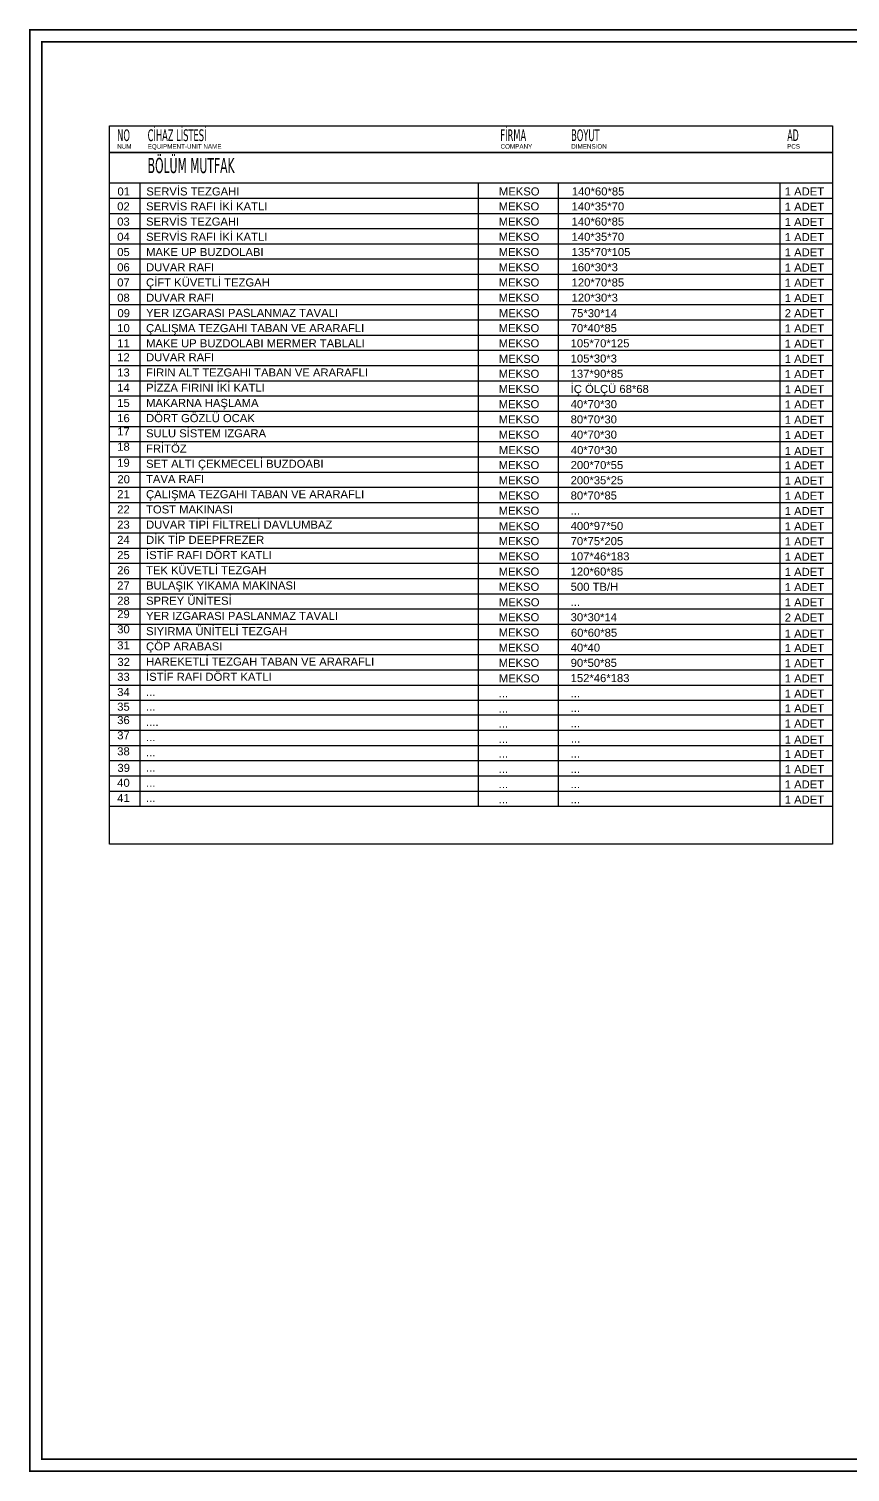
# Model space of a CAD drawing. Header units: millimetres. Extents: x 54215 to 67697, y 23496 to 56611.
# Drawn here: x 63890 to 64915, y 54334 to 56137 of the extents above; entities that cross this region are included whole.
import ezdxf
from ezdxf.enums import TextEntityAlignment as Align

# ---------------------------------------------------------------- set-up
doc = ezdxf.new("R2010")
doc.units = ezdxf.units.MM
doc.layers.add('ANTET', color=151, linetype='Continuous')
doc.layers.add('Tefris_mutfak', color=251, linetype='Continuous')
doc.layers.add('YAZI', color=8, linetype='Continuous', lineweight=13)
doc.styles.add('buk 100', font='tahoma.ttf', dxfattribs={"height": 22})
doc.styles.add('lst_area', font='arial.ttf')
doc.styles.add('TROMANS', font='tromans', dxfattribs={"width": 0.8})

msp = doc.modelspace()

# ---------------------------------------------------------------- linework, layer by layer
at = {"color": 252, "const_width": 2.135}
for points in [[(67696.405, 54335.49), (63890.865, 54335.49), (63890.865, 56135.49), (67696.405, 56135.49), (67696.405, 54996.442, -0.41421356), (67671.318, 54971.355), (67292.512, 54971.355, 0.41421356), (67282.477, 54961.321), (67282.477, 54717.483, 0.41421356), (67292.512, 54707.448), (67671.318, 54707.448, -0.41421356), (67696.405, 54682.362), (67696.405, 54335.49)], [(67681.353, 54996.442, -0.41421356), (67671.318, 54986.407), (67292.512, 54986.407, 0.41421356), (67267.426, 54961.321), (67267.426, 54717.483, 0.41421356), (67292.512, 54692.397), (67671.318, 54692.397, -0.41421356), (67681.353, 54682.362), (67681.353, 54350.542), (63905.917, 54350.542), (63905.917, 56120.438), (67681.353, 56120.438), (67681.353, 54996.442)]]:
    msp.add_lwpolyline(points, format="xyb", dxfattribs=at)
msp.add_lwpolyline([(63990.616, 56015.459), (64893.116, 56015.459), (64893.116, 55118.494), (63990.616, 55118.494)], close=True)
at = {"layer": 'ANTET', "color": 252}
for points in [[(63990.616, 56015.459), (64893.116, 56015.459)], [(63990.616, 55982.209), (64893.116, 55982.209)], [(63990.616, 55944.209), (64893.116, 55944.209)], [(63990.616, 55925.209), (64893.116, 55925.209)], [(63990.616, 55906.209), (64893.116, 55906.209)], [(63990.616, 55887.209), (64893.116, 55887.209)], [(63990.616, 55868.209), (64893.116, 55868.209)], [(63990.616, 55849.209), (64893.116, 55849.209)], [(63990.616, 55830.209), (64893.116, 55830.209)], [(63990.616, 55811.209), (64893.116, 55811.209)], [(63990.616, 55811.209), (64893.116, 55811.209)], [(63990.616, 55811.209), (64893.116, 55811.209)], [(63990.616, 55792.209), (64893.116, 55792.209)], [(63990.616, 55792.209), (64893.116, 55792.209)], [(63990.616, 55792.209), (64893.116, 55792.209)], [(63990.616, 55773.209), (64893.116, 55773.209)], [(63990.616, 55754.209), (64893.116, 55754.209)], [(63990.616, 55735.209), (64893.116, 55735.209)], [(63990.616, 55716.209), (64893.116, 55716.209)], [(63990.616, 55697.209), (64893.116, 55697.209)], [(63990.616, 55678.209), (64893.116, 55678.209)], [(63990.616, 55659.209), (64893.116, 55659.209)], [(63990.616, 55640.209), (64893.116, 55640.209)], [(63990.616, 55621.209), (64893.116, 55621.209)], [(63990.616, 55602.209), (64893.116, 55602.209)], [(63990.616, 55583.209), (64893.116, 55583.209)], [(63990.616, 55564.209), (64893.116, 55564.209)], [(63990.616, 55545.209), (64893.116, 55545.209)], [(63990.616, 55526.209), (64893.116, 55526.209)], [(63990.616, 55526.209), (64893.116, 55526.209)], [(63990.616, 55507.209), (64893.116, 55507.209)], [(63990.616, 55507.209), (64893.116, 55507.209)], [(63990.616, 55488.209), (64893.116, 55488.209)], [(63990.616, 55469.209), (64893.116, 55469.209)], [(63990.616, 55450.209), (64893.116, 55450.209)], [(63990.616, 55431.209), (64893.116, 55431.209)], [(63990.616, 55412.209), (64893.116, 55412.209)], [(63990.616, 55393.209), (64893.116, 55393.209)], [(63990.616, 55374.209), (64893.116, 55374.209)], [(63990.616, 55355.209), (64893.116, 55355.209)], [(63990.616, 55336.209), (64893.116, 55336.209)], [(63990.616, 55317.209), (64893.116, 55317.209)], [(63990.616, 55298.209), (64893.116, 55298.209)], [(63990.616, 55279.864), (64893.116, 55279.864)], [(63990.616, 55260.864), (64893.116, 55260.864)], [(63990.616, 55241.864), (64893.116, 55241.864)], [(63990.616, 55222.864), (64893.116, 55222.864)], [(63990.616, 55203.864), (64893.116, 55203.864)], [(63990.616, 55184.864), (64893.116, 55184.864)], [(63990.616, 55165.864), (64893.116, 55165.864)]]:
    msp.add_lwpolyline(points, dxfattribs=at)
at = {"layer": 'ANTET', "color": 5}
msp.add_lwpolyline([(64893.116, 55982.209), (63990.616, 55982.209), (63990.616, 56015.459), (64893.116, 56015.459)], close=True, dxfattribs=at)
at = {"layer": 'ANTET', "color": 9}
for points in [[(64028.616, 55792.209), (64028.616, 55944.209)], [(64451.366, 55792.209), (64451.366, 55944.209)], [(64551.116, 55792.209), (64551.116, 55944.209)], [(64827.725, 55792.209), (64827.725, 55944.209)], [(64028.616, 55165.864), (64028.616, 55792.209)], [(64451.366, 55165.864), (64451.366, 55792.209)], [(64551.116, 55165.864), (64551.116, 55792.209)], [(64827.725, 55165.864), (64827.725, 55792.209)]]:
    msp.add_lwpolyline(points, dxfattribs=at)

# ---------------------------------------------------------------- texts
at = {"layer": 'ANTET', "color": 252, "style": 'TROMANS', "width": 0.9}
for s, p in [('NUM', (64000.116, 55986.959)), ('EQUIPMENT-UNIT NAME', (64038.116, 55986.959)), ('COMPANY', (64478.726, 55986.959)), ('DIMENSION', (64566.953, 55986.959)), ('PCS', (64836.466, 55986.959))]:
    msp.add_text(s, height=5.7, dxfattribs=at).set_placement(p)
at = {"layer": 'Tefris_mutfak', "style": 'buk 100', "width": 0.6}
for s, height, p in [('NO', 14.63, (64000.116, 55996.459)), ('CİHAZ LİSTESİ', 14.63, (64038.116, 55996.459)), ('FİRMA', 14.63, (64478.463, 55996.459)), ('BOYUT', 14.63, (64566.821, 55996.459)), ('BÖLÜM MUTFAK', 19.019, (64038.116, 55956.492))]:
    msp.add_text(s, height=height, dxfattribs=at).set_placement(p)
at = {"layer": 'Tefris_mutfak', "style": 'buk 100', "width": 0.554194}
msp.add_text('AD', height=14.63, dxfattribs=at).set_placement((64836.729, 55996.459), (64850.979, 55996.459), align=Align.FIT)
at = {"layer": 'YAZI', "style": 'lst_area'}
for s, p in [('01', (64000.361, 55928.528)), ('SERVİS TEZGAHI', (64036.38, 55928.528)), ('MEKSO', (64476.645, 55928.528)), ('140*60*85', (64567.696, 55928.528)), ('1 ADET', (64833.524, 55928.528)), ('SERVİS RAFI İKİ KATLI', (64036.12, 55909.897)), ('02', (64000.1, 55909.897)), ('SERVİS TEZGAHI', (64036.12, 55890.897)), ('MEKSO', (64476.384, 55909.897)), ('140*35*70', (64567.436, 55909.897)), ('1 ADET', (64833.524, 55909.528)), ('03', (64000.1, 55890.897)), ('SERVİS RAFI İKİ KATLI', (64036.12, 55871.897)), ('MEKSO', (64476.384, 55890.897)), ('140*60*85', (64567.436, 55890.897)), ('1 ADET', (64833.524, 55890.528)), ('04', (64000.1, 55871.897)), ('MEKSO', (64476.384, 55871.897)), ('140*35*70', (64567.436, 55871.897)), ('1 ADET', (64833.524, 55871.528)), ('05', (64000.1, 55852.897)), ('MAKE UP BUZDOLABI', (64036.12, 55852.897)), ('MEKSO', (64476.384, 55852.897)), ('135*70*105', (64567.436, 55852.897)), ('1 ADET', (64833.524, 55852.528)), ('06', (64000.1, 55833.897)), ('DUVAR RAFI', (64036.12, 55833.897)), ('MEKSO', (64476.384, 55833.897)), ('160*30*3', (64567.436, 55833.897)), ('1 ADET', (64833.524, 55833.528)), ('07', (64000.1, 55814.897)), ('ÇİFT KÜVETLİ TEZGAH', (64036.12, 55814.897)), ('MEKSO', (64476.384, 55814.897)), ('120*70*85', (64567.436, 55814.897)), ('1 ADET', (64833.524, 55814.528)), ('08', (64000.1, 55795.897)), ('DUVAR RAFI', (64036.12, 55795.897)), ('MEKSO', (64476.384, 55795.897)), ('120*30*3', (64567.436, 55795.897)), ('1 ADET', (64833.524, 55795.528)), ('09', (64000.361, 55776.528)), ('YER IZGARASI PASLANMAZ TAVALI', (64036.12, 55776.897)), ('MEKSO', (64476.645, 55776.528)), ('75*30*14', (64566.515, 55776.528)), ('2 ADET', (64833.524, 55776.528)), ('10', (64000.1, 55757.897)), ('ÇALIŞMA TEZGAHI TABAN VE ARARAFLI', (64036.12, 55757.897)), ('MEKSO', (64476.384, 55757.897)), ('70*40*85', (64566.254, 55757.897)), ('1 ADET', (64833.524, 55757.528)), ('11', (64000.1, 55738.897)), ('MAKE UP BUZDOLABI MERMER TABLALI', (64036.12, 55738.897)), ('MEKSO', (64476.384, 55738.897)), ('105*70*125', (64566.254, 55738.897)), ('1 ADET', (64833.524, 55738.528)), ('12', (64000.1, 55721.496)), ('DUVAR RAFI', (64036.12, 55721.496)), ('MEKSO', (64476.645, 55719.528)), ('105*30*3', (64566.254, 55719.897)), ('1 ADET', (64833.524, 55719.528)), ('13', (64000.1, 55702.496)), ('FIRIN ALT TEZGAHI TABAN VE ARARAFLI', (64036.12, 55702.496)), ('MEKSO', (64476.384, 55700.897)), ('137*90*85', (64566.254, 55700.897)), ('1 ADET', (64833.524, 55700.528)), ('14', (64000.1, 55683.496)), ('PİZZA FIRINI İKİ KATLI', (64036.12, 55683.496)), ('MEKSO', (64476.384, 55681.897)), ('İÇ ÖLÇÜ 68*68', (64566.254, 55681.897)), ('1 ADET', (64833.524, 55681.528)), ('15', (64000.1, 55664.496)), ('MAKARNA HAŞLAMA', (64036.12, 55664.496)), ('MEKSO', (64476.384, 55662.897)), ('40*70*30', (64566.288, 55662.897)), ('1 ADET', (64833.524, 55662.528)), ('16', (64000.1, 55645.496)), ('DÖRT GÖZLÜ OCAK', (64036.12, 55645.496)), ('MEKSO', (64476.384, 55643.897)), ('80*70*30', (64566.254, 55643.897)), ('1 ADET', (64833.524, 55643.528)), ('17', (64000.1, 55628.817)), ('SULU SİSTEM IZGARA', (64036.12, 55626.496)), ('MEKSO', (64476.384, 55624.897)), ('40*70*30', (64566.254, 55624.897)), ('1 ADET', (64833.524, 55624.528)), ('18', (64000.1, 55609.817)), ('FRİTÖZ', (64036.12, 55607.496)), ('MEKSO', (64476.645, 55605.528)), ('40*70*30', (64566.515, 55605.528)), ('1 ADET', (64833.524, 55604.494)), ('19', (64000.1, 55589.782)), ('SET ALTI ÇEKMECELİ BUZDOABI', (64036.12, 55588.496)), ('MEKSO', (64476.384, 55586.897)), ('200*70*55', (64566.254, 55586.897)), ('1 ADET', (64833.524, 55586.528)), ('20', (64000.361, 55569.127)), ('TAVA RAFI', (64036.12, 55569.496)), ('MEKSO', (64476.384, 55567.897)), ('200*35*25', (64566.254, 55567.897)), ('21', (64000.1, 55550.496)), ('ÇALIŞMA TEZGAHI TABAN VE ARARAFLI', (64036.12, 55550.496)), ('1 ADET', (64833.524, 55567.528)), ('MEKSO', (64476.384, 55548.897)), ('80*70*85', (64566.254, 55548.897)), ('1 ADET', (64833.524, 55548.528)), ('22', (64000.1, 55531.496)), ('TOST MAKINASI', (64036.12, 55531.496)), ('DUVAR TİPİ FİLTRELİ DAVLUMBAZ', (64036.12, 55512.496)), ('MEKSO', (64476.384, 55529.897)), ('...', (64566.254, 55529.897)), ('1 ADET', (64833.524, 55529.528)), ('23', (64000.1, 55512.496)), ('DİK TİP DEEPFREZER', (64036.12, 55493.496)), ('MEKSO', (64476.645, 55510.528)), ('400*97*50', (64566.254, 55510.897)), ('1 ADET', (64833.524, 55510.528)), ('24', (64000.1, 55493.496)), ('MEKSO', (64476.384, 55491.897)), ('70*75*205', (64566.254, 55491.897)), ('1 ADET', (64833.524, 55491.528)), ('25', (64000.1, 55474.496)), ('İSTİF RAFI DÖRT KATLI', (64036.12, 55474.496)), ('MEKSO', (64476.384, 55472.897)), ('107*46*183', (64566.254, 55472.897)), ('1 ADET', (64833.524, 55472.528)), ('26', (64000.1, 55455.496)), ('TEK KÜVETLİ TEZGAH', (64036.12, 55455.496)), ('MEKSO', (64476.384, 55453.897)), ('120*60*85', (64566.254, 55453.897)), ('1 ADET', (64833.524, 55453.528)), ('27', (64000.1, 55436.496)), ('BULAŞIK YIKAMA MAKINASI', (64036.12, 55436.496)), ('MEKSO', (64476.384, 55434.897)), ('500 TB/H', (64566.288, 55434.897)), ('1 ADET', (64833.524, 55434.528)), ('28', (64000.1, 55417.496)), ('SPREY ÜNİTESİ', (64036.12, 55417.496)), ('MEKSO', (64476.645, 55415.528)), ('...', (64566.254, 55415.897)), ('1 ADET', (64833.524, 55415.528)), ('29', (64000.1, 55400.817)), ('YER IZGARASI PASLANMAZ TAVALI', (64036.12, 55398.496)), ('MEKSO', (64476.384, 55396.897)), ('MEKSO', (64476.384, 55396.897)), ('30*30*14', (64566.254, 55396.897)), ('2 ADET', (64833.524, 55396.528)), ('30', (64000.1, 55381.817)), ('SIYIRMA ÜNİTELİ TEZGAH', (64036.12, 55379.496)), ('MEKSO', (64476.384, 55377.897)), ('60*60*85', (64566.515, 55377.528)), ('1 ADET', (64833.524, 55376.494)), ('31', (64000.1, 55361.782)), ('ÇÖP ARABASI', (64036.12, 55360.496)), ('MEKSO', (64476.384, 55358.897)), ('40*40', (64566.254, 55358.897)), ('1 ADET', (64833.524, 55358.528)), ('32', (64000.361, 55341.127)), ('HAREKETLİ TEZGAH TABAN VE ARARAFLI', (64036.12, 55341.496)), ('MEKSO', (64476.384, 55339.897)), ('90*50*85', (64566.254, 55339.897)), ('1 ADET', (64833.524, 55339.528)), ('33', (64000.1, 55322.496)), ('İSTİF RAFI DÖRT KATLI', (64036.12, 55322.496)), ('MEKSO', (64476.645, 55320.528)), ('152*46*183', (64566.254, 55320.897)), ('1 ADET', (64833.524, 55320.528)), ('34', (64000.1, 55303.496)), ('1 ADET', (64833.524, 55301.528)), ('35', (64000.1, 55285.151)), ('...', (64036.12, 55303.496)), ('...', (64476.384, 55301.897)), ('...', (64566.254, 55301.897)), ('1 ADET', (64833.524, 55283.183)), ('36', (64000.1, 55268.472)), ('...', (64036.12, 55285.151)), ('...', (64476.384, 55282.897)), ('...', (64566.254, 55283.552)), ('1 ADET', (64833.524, 55264.183)), ('37', (64000.1, 55249.472)), ('....', (64036.12, 55266.151)), ('...', (64476.384, 55263.897)), ('...', (64566.254, 55264.552)), ('1 ADET', (64833.524, 55244.149)), ('38', (64000.1, 55229.437)), ('...', (64036.12, 55247.151)), ('...', (64476.384, 55244.897)), ('...', (64566.515, 55245.183)), ('1 ADET', (64833.524, 55226.183)), ('39', (64000.361, 55208.782)), ('...', (64036.12, 55228.151)), ('...', (64476.384, 55226.552)), ('...', (64566.254, 55226.552)), ('40', (64000.1, 55190.151)), ('...', (64036.12, 55209.151)), ('...', (64476.384, 55207.552)), ('...', (64566.254, 55207.552)), ('1 ADET', (64833.524, 55207.183)), ('...', (64036.12, 55190.151)), ('...', (64476.384, 55188.552)), ('...', (64566.254, 55188.552)), ('1 ADET', (64833.524, 55188.183)), ('41', (64000.1, 55171.151)), ('...', (64036.12, 55171.151)), ('...', (64476.384, 55169.552)), ('...', (64566.254, 55169.552)), ('1 ADET', (64833.524, 55169.183))]:
    msp.add_text(s, height=10.0548, dxfattribs=at).set_placement(p)

doc.saveas('drawing.dxf')
